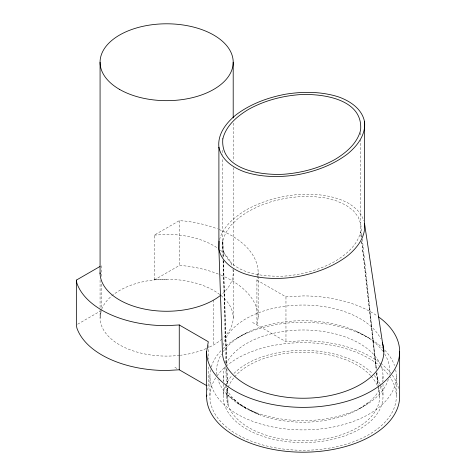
<?xml version="1.0" encoding="UTF-8"?>
<svg xmlns="http://www.w3.org/2000/svg" width="476" height="476" viewBox="0 0 476 476"><rect width="100%" height="100%" fill="white"/><g stroke="black" fill="none" stroke-linecap="round" stroke-linejoin="round"><path stroke-width="0.36" stroke-dasharray="2.38 1.78" d="M101.162 311.274L100.073 317.67L100.073 308.763M207.703 390.106L208.304 386.566L208.304 365.985M258.159 276.508L258.159 317.67L256.915 324.959L256.915 280.12L257.54 276.479M257.665 275.747L258.159 272.831A91.523 52.842 0 0 0 218.186 229.17M219.573 239.63C223.137 226.183 234.733 216.996 246.062 209.993C262.532 200.83 281.048 195.862 299.785 194.416C316.498 193.625 333.837 195.362 348.783 203.401C355.191 207.631 361.778 212.998 363.581 220.834M359.517 408.557L369.543 401.714M166.636 279.239L154.325 279.942L154.325 235.102L179.256 220.709L184.492 221.007A91.523 52.842 0 0 1 217.484 228.896M77.63 324.221L100.644 310.935M154.325 279.942L179.256 265.548L184.492 265.846A91.523 52.842 0 0 1 220.287 274.86M237.238 338.049L246.746 332.766M154.325 235.102L166.636 234.4A66.563 38.431 0 0 1 217.49 248.038M256.915 280.12L285.963 296.893L303.129 295.917A96.515 55.722 0 0 1 377.135 315.868M252.53 322.425L285.963 341.726L303.129 340.751A96.515 55.722 0 0 1 380.092 362.849M249.751 409.979L258.754 414.441L237.488 403.214L246.651 408.705L227.748 395.193L236.715 401.714M356.512 331.338L369.025 338.049M174.87 367.264L178 369.073M361.207 237.096L360.612 231.931L360.778 140.075M361.718 241.522L376.516 369.174M376.855 372.125L378.396 385.405M378.479 386.149L379.675 396.478M361.195 237.102L360.612 231.931C357.363 245.247 346.248 254.535 335.021 261.348C319.396 270.041 301.832 274.753 284.059 276.128C262.092 276.842 229.575 273.884 222.655 248.442L222.655 158.353M361.695 241.54L376.123 369.382M376.54 373.077L378.123 387.113M361.956 235.311L360.778 224.255L358.297 217.044L353.252 210.576L345.844 205.102L336.353 200.824L325.156 197.909L312.667 196.475L299.368 196.576L285.784 198.2L272.427 201.294L259.807 205.733L248.412 211.35L238.684 217.925L230.997 225.213L225.642 232.925L222.822 240.767L222.935 256.612M362.349 238.994L376.242 369.43M376.635 373.119L377.974 385.643M223.065 260.324L226.647 364.265M226.802 368.721L227.361 385.054M227.463 388.023L228.052 405.1L227.51 388.071M223.339 257.052L222.822 240.767L223.214 257.082M223.458 260.753L226.778 365.128M226.897 368.829L227.415 385.114M223.303 260.788L225.779 363.111M225.868 366.817L226.296 384.614M226.314 385.352L226.582 396.478M396.318 376.094L396.318 396.478M383.007 376.094L383.007 381.193M383.007 384.102L383.007 396.478M360.778 132.691L360.778 136.38M285.963 296.893L285.963 341.726M258.159 272.831L258.159 275.771M233.198 123.117L233.198 160.989M233.198 167.671L233.198 266.435M233.198 269.404L233.198 317.67M223.256 376.094L223.256 381.193M223.256 384.102L223.256 396.478M222.655 150.232L222.655 154.664M213.7 300.005L213.7 344.844M209.94 376.094L209.94 396.478M208.304 345.403L208.304 359.368M179.256 220.709L179.256 265.548M101.281 265.727L101.281 277.484M101.281 284.101L101.281 309.097M100.073 280.185L100.073 308.115M380.663 363.289A96.515 55.722 0 0 1 391.052 373.487M392.301 375.153A96.515 55.722 0 0 1 398.644 388.475M101.745 309.108A66.563 38.431 0 0 1 192.054 282.155A66.563 38.431 0 0 1 223.065 338.049M221.983 339.019A66.563 38.431 0 0 1 206.822 348.307M206.156 348.593A66.563 38.431 0 0 1 180.327 355.28M179.636 355.358A66.563 38.431 0 0 1 101.477 309.811M220.977 275.152A91.523 52.842 0 0 1 258.159 317.67M389.225 375.885A93.189 53.8 0 0 1 304.271 450.272A93.189 53.8 0 0 1 216.187 377.105M217.032 375.885A93.189 53.8 0 0 1 225.648 366.585M226.154 366.151A93.189 53.8 0 0 1 379.063 365.288M380.616 366.585A93.189 53.8 0 0 1 388.832 375.35M232.931 269.41A66.563 38.431 0 0 1 221.983 294.186M220.382 250.162A66.563 38.431 0 0 1 231.919 265.334M223.167 345.32A80.706 46.594 0 0 1 297.31 305.164A80.706 46.594 0 0 1 380.687 338.739M380.479 384.965A79.879 46.118 0 0 1 304.253 442.591A79.879 46.118 0 0 1 225.255 386.22M225.511 385.59A79.879 46.118 0 0 1 231.961 375.54M233.96 373.416A79.879 46.118 0 0 1 372.303 373.416M374.303 375.54A79.879 46.118 0 0 1 380.187 384.334M378.206 387.857A76.547 44.197 0 0 1 303.129 440.669A76.547 44.197 0 0 1 228.052 387.857M228.284 387.202A76.547 44.197 0 0 1 234.156 377.307M234.632 376.748A76.547 44.197 0 0 1 302.052 352.288A76.547 44.197 0 0 1 370.637 375.641M371.143 376.195A76.547 44.197 0 0 1 377.456 385.905M388.356 379.307A86.531 49.956 0 0 1 303.248 420.617A86.531 49.956 0 0 1 217.943 379.437M216.866 374.588A86.531 49.956 0 0 1 221.477 354.12M223.095 351.669A86.531 49.956 0 0 1 302.569 320.705A86.531 49.956 0 0 1 382.734 351.074M384.667 353.93A86.531 49.956 0 0 1 389.416 374.439M380.479 364.58A79.879 46.118 0 0 1 382.424 381.657M381.008 386.351A79.879 46.118 0 0 1 303.129 422.212A79.879 46.118 0 0 1 225.255 386.351M223.839 381.657A79.879 46.118 0 0 1 224.791 367.097M226.07 363.956A79.879 46.118 0 0 1 303.129 329.981A79.879 46.118 0 0 1 380.187 363.956M395.675 369.769A93.189 53.8 0 0 1 303.129 429.899A93.189 53.8 0 0 1 210.588 369.769M211.29 366.978A93.189 53.8 0 0 1 222.429 349.188M222.946 348.682A93.189 53.8 0 0 1 382.793 348.176M384.828 350.217A93.189 53.8 0 0 1 394.527 365.598"/><path stroke-width="0.71" d="M218.9 147.197C217.419 134.095 226.237 122.873 235.804 115.019C250.281 103.982 267.696 97.592 285.463 94.224C303.164 91.38 321.592 91.434 338.781 96.985C350.247 101.132 362.046 108.915 364.533 121.695L364.533 223.601C366.014 236.703 357.196 247.925 347.629 255.773C333.152 266.81 315.737 273.206 297.97 276.574C280.269 279.412 261.842 279.364 244.652 273.807C233.186 269.666 221.388 261.877 218.9 249.103L218.9 147.197C221.388 159.978 233.186 167.76 244.652 171.901C261.842 177.459 280.269 177.506 297.97 174.668C315.737 171.3 333.152 164.904 347.629 153.873C357.196 146.019 366.014 134.797 364.533 121.695M219.079 241.011L218.9 249.103L222.423 351.639A80.706 46.594 0 0 0 311.042 398.013A80.706 46.594 0 0 0 382.287 342.547M399.65 351.639L399.65 396.478A96.515 55.722 0 0 1 303.129 452.2A96.515 55.722 0 0 1 206.614 396.478L206.614 351.639L208.304 341.726L179.256 324.959L166.636 325.673A91.523 52.842 0 0 1 76.868 283.143L76.35 280.12L100.008 266.465M206.614 396.478L206.852 395.062M207.042 385.84L179.256 369.792L166.636 370.512A91.523 52.842 0 0 1 76.868 327.982L76.35 324.959L76.35 280.12M364.533 223.601L383.84 351.639M233.198 62.231L233.198 117.923M179.256 324.959L179.256 369.792M100.073 62.231L100.073 273.861M378.337 316.713A96.515 55.722 0 0 1 335.199 404.195A96.515 55.722 0 0 1 206.614 351.639M220.923 295.066A66.563 38.431 0 0 1 146.424 309.448A66.563 38.431 0 0 1 100.073 272.831M222.822 138.867C220.12 169.956 261.205 175.561 284.059 174.222C301.832 172.847 319.396 168.135 335.021 159.448C346.248 152.629 357.363 143.341 360.612 130.025C363.313 98.937 322.228 93.326 299.368 94.67C281.596 96.045 264.037 100.757 248.412 109.444C237.185 116.263 226.07 125.551 222.822 138.867M119.565 89.405A66.563 38.431 0 0 0 230.931 72.179A66.563 38.431 0 0 0 149.404 25.109A66.563 38.431 0 0 0 119.565 89.405"/></g></svg>
